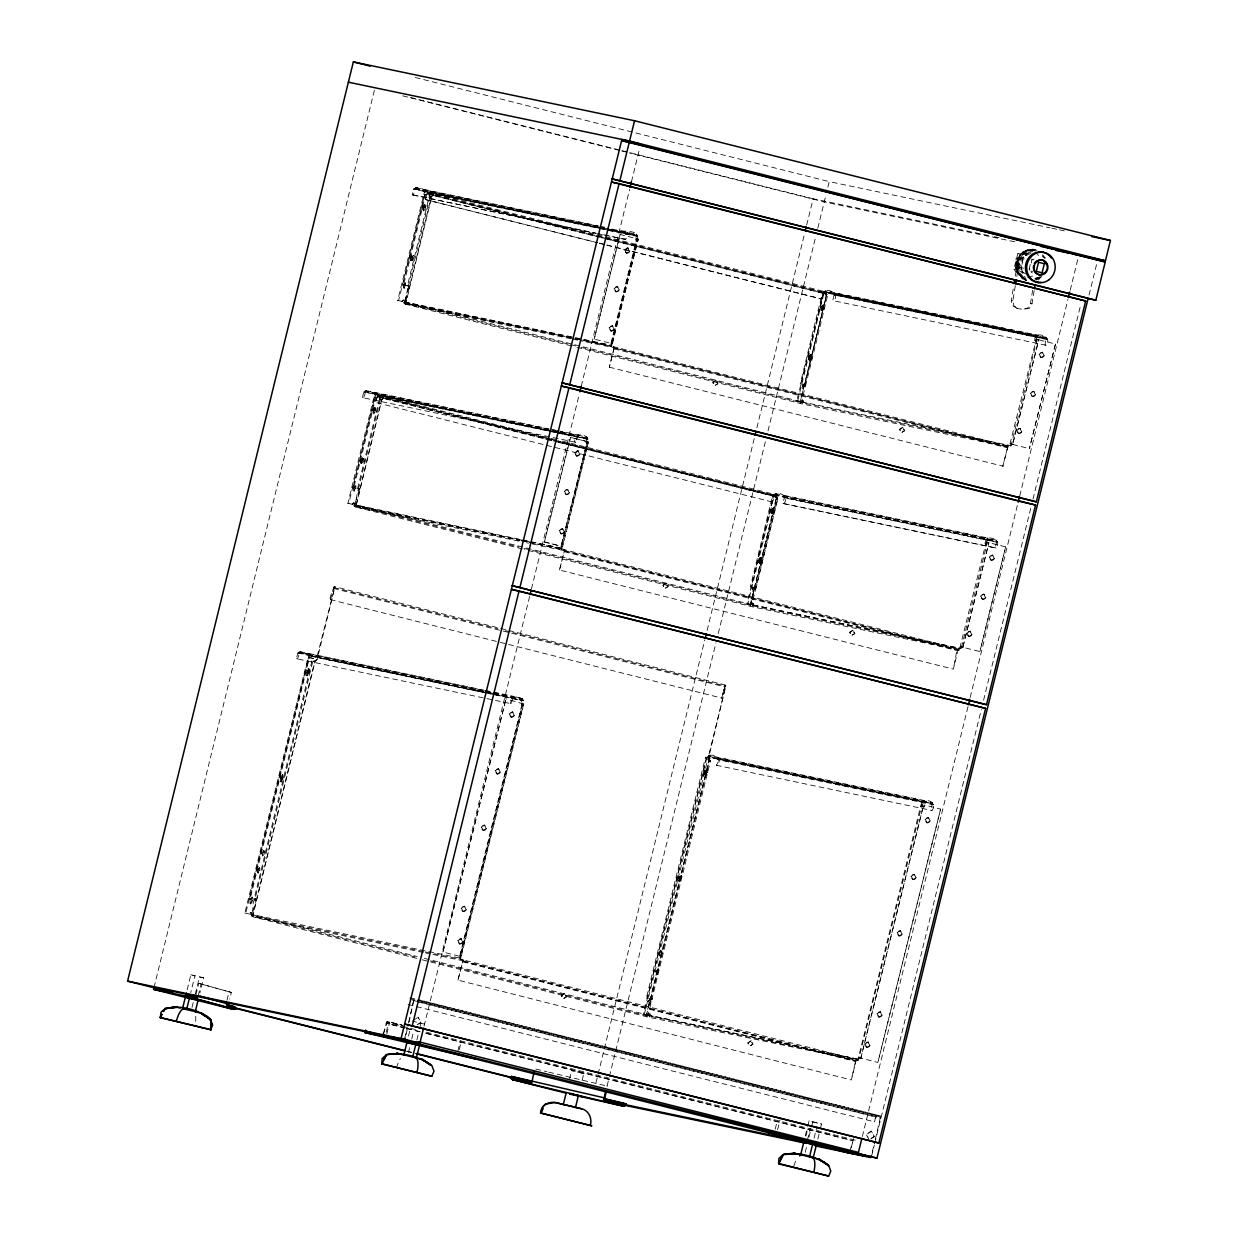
<?xml version="1.0" encoding="UTF-8"?>
<svg xmlns="http://www.w3.org/2000/svg" width="1238" height="1238" viewBox="0 0 1238 1238"><rect width="100%" height="100%" fill="white"/><g stroke="black" fill="none" stroke-linecap="round" stroke-linejoin="round"><path stroke-width="0.75" stroke-dasharray="5 3.75" d="M1022.65 278.921L1017.481 272.53L1016.723 261.481L1020.7 254.161L1023.222 251.948L1028.701 249.581L1035.324 249.689L1032.507 249.101L1017.899 253.573L1013.814 269.25L1023.037 279.061M353.372 502.783L354.238 502.999L352.056 504.176L353.372 502.783C352.969 507.812 358.045 507.58 355.616 502.783C357.596 490.511 358.463 487.741 359.329 488.453M403.186 299.936L404.068 300.153L401.87 301.329L403.186 299.936L404.13 303.356L405.6 304.177L431.675 196.997L433.702 194.784L432.82 193.267L430.468 192.695L430.236 193.639C426.181 193.871 427.837 192.463 427.481 193.113M588.39 441.904L562.656 546.592L544.411 541.981L570.269 437.324L588.406 441.904L587.771 443.916L586.766 443.452L587.88 438.763L373.907 393.529C373.953 391.456 376.321 393.792 375.423 394.922L348.745 503.526L347.863 503.309L374.541 394.705C373.783 390.094 353.882 390.187 374.139 392.585L551.08 429.632M596.778 226.894L423.721 190.683C423.783 188.609 426.151 190.931 425.253 192.06L398.574 300.664L397.692 300.447L424.588 191.317L415.488 188.656L413.275 195.047L412.393 194.83C411.264 186.737 418.506 185.979 423.953 189.724L600.91 226.786M586.967 438.979L586.038 442.802L587.771 443.916L562.269 546.515L562.764 549.332L959.574 649.099L985.85 543.374M427.59 192.184L833.437 293.762L834.288 294.412L832.694 300.571L1045.878 345.216C1054.203 336.736 1033.405 329.602 1034.906 340.357L1035.773 341.239L1009.403 446.237L613.661 346.748L612.052 346.036L612.083 343.669L637.601 241.054L635.868 239.955L636.131 235.112L607.363 228.767M636.75 240.172C642.816 225.796 611.417 234.616 607.456 227.792M782.865 503.433L995.182 547.846L996.575 542.198L996.064 541.083L987.97 539.025L774.539 494.504L747.86 603.943L746.994 603.726L773.673 495.123C777.897 490.186 790.711 496.608 783.731 503.649L782.865 503.433L784.459 497.258L783.608 496.624L558.678 440.202M1045.878 345.216L1045.011 344.984L1045.878 338.222L1037.8 336.179L824.353 291.642L797.69 401.097L796.823 400.88L823.487 292.276C827.603 287.185 840.587 293.824 833.561 300.803L832.694 300.571M775.653 494.612L775.886 493.668L988.203 538.081C994.764 537.385 1000.799 541.439 996.064 548.063L783.731 503.649M307.999 654.639C307.612 652.55 310.382 654.732 309.392 655.985L245.712 913.226L244.845 913.01L308.51 655.753C307.798 650.971 287.897 651.544 308.107 653.649L522.25 698.542L523.334 700.182L459.994 956.37L461.263 956.309L523.628 704.314L522.343 702.952L459.638 956.293L461.155 956.68M485.42 691.438L521.894 699.439L521.198 704.67L523.442 705.072M644.286 1014.402L708.755 755.443C710.751 760.132 723.642 755.366 716.26 765.254L717.127 765.486C724.168 758.523 711.2 751.853 707.084 756.929L643.42 1014.185L648.789 1015.346L650.12 1013.953L647.923 1015.129L643.42 1014.185M709.297 755.474L709.065 756.433L923.981 801.45L932.183 803.586L931.162 810.271L932.044 810.503C936.779 803.895 930.775 799.81 924.213 800.506L709.034 755.443M777.526 497.32L773.332 496.453L751.249 587.029L750.367 586.812L772.45 496.221L777.526 497.32L777.804 498.806L752.348 602.581L750.414 604.33L356.204 505.166L355.244 502.69L359.438 488.84M1047.333 338.964L823.487 292.276L825.344 291.735L1037.8 336.179L1038.032 335.235L825.715 290.822C823.038 292.539 828.222 298.544 827.34 294.474L822.28 293.375L800.197 383.95L805.984 384.724L805.567 385.807L804.561 385.157L805.675 384.337L802.178 399.735L800.367 402.273L1009.047 446.222L1008.815 447.181L801.837 403.851L574.184 346.594M333.92 586.719C327.203 615.58 329.308 592.692 334.925 586.735L507.472 630.142M725.282 685.187L721.708 698.093L724.988 684.97L509.344 630.622M1026.085 280.701L1020.081 276.616C1012.932 268.306 1016.893 253.186 1027.509 249.844L1035.324 249.689M1023.037 273.366L1015.547 268.321L1016.089 258.696L1024.12 254.13L1031.161 257.705M1025.59 273.908L1018.1 268.863L1018.642 259.237L1026.673 254.672M1031.393 263.029L1031.61 259.191L1034.163 259.732M409.051 1022.232L414.08 998.633L407.813 1025.729M636.641 240.11C637.09 242.958 639.597 238.439 637.059 238.733L620.099 234.462L594.24 339.119L612.47 343.746L638.235 239.058L637.23 238.81L611.541 343.514L612.47 343.746M875.297 1139.548L880.667 1116.026L417.825 999.561M880.574 1118.053L880.667 1116.026L417.577 999.67M987.831 542.414L986.438 542.074L986.81 544.318L961.214 648.573A1.95 1.811 -78.2 0 1 958.986 650.027L752.008 606.713L524.355 549.44M1034.906 340.357L1036.639 341.471L1011.028 445.726A1.95 1.811 -78.2 0 1 1008.815 447.181L612.361 347.429L580.328 340.713M523.628 704.314L521.322 703.927L523.225 705.351L460.768 956.603L460.722 958.986L462.331 959.698L857.903 1059.805L920.824 805.567C922.527 798.525 925.235 800.058 921.706 805.783L858.352 1060.626L648.449 1017.187L419.017 958.986M461.263 956.309L460.319 955.767L459.762 958.026L461.047 960.363L856.975 1060.873L857.207 1059.929L646.499 1015.454L648.325 1013.783L652.163 998.787L646.36 997.998L705.49 757.285L710.457 758.352L710.535 761.153L709.049 760.581L708.182 757.749L725.561 687.013C726.691 685.279 724.153 684.15 725.236 686.069M562.748 546.221L561.387 546.298L561.34 549.223A1.95 1.811 -78.2 0 0 562.532 550.276L958.986 650.027L959.218 649.083L752.24 605.769L520.842 547.552M612.578 343.359L611.216 343.452L611.17 346.361A1.95 1.811 -78.2 0 0 612.361 347.429L612.593 346.47L584.321 340.558M774.539 494.504L773.286 494.767L772.326 501.978L375.439 402.381L378.008 394.984L557.564 440.047M377.002 396.16L773.317 495.649L774.292 494.55M827.34 294.474L826.473 294.257C827.402 298.884 822.527 289.553 826.999 292.199L826.767 293.143L824.121 292.601L824.353 291.642M710.457 758.352L709.575 758.136L651.111 999.004C654.19 998.199 648.325 997.998 648.851 1001.403L649.3 1005.039L647.985 1001.171L650.971 998.292L651.42 1001.929L649.3 1005.039M249.411 898.123L254.982 899.33L313.508 658.477L309.423 657.626L250.293 898.355L249.411 898.123L308.541 657.409L312.626 658.26L254.1 899.113C259.469 898.355 250.602 910.905 252.939 916.832L417.16 958.506M709.575 758.136L646.143 1015.516L646.685 1016.769L646.917 1015.841M313.4 661.262C315.582 661.092 310.723 661.696 316.061 660.643L334.925 586.735M314.344 661.432L317.176 659.343L334.925 586.812M750.058 604.252C751.481 608.694 749.361 603.757 751.481 602.38L754.731 588.019L756.155 587.586M296.547 658.724L297.414 658.941C301.468 650.461 297.801 649.068 296.547 658.724L511.309 703.741L512.749 697.551L514.049 696.437L522.25 698.542M255.848 898.896C255.941 900.893 256.297 897.89 254.239 899.144M604.995 235.158L625.67 239.476C629.817 231.32 626.304 229.417 624.803 239.259L598.48 233.75M559.499 570.037L564.652 549.811L559.499 570.037L953.353 669.124L957.872 650.724L957.175 648.619L953.353 669.124M614.296 347.383L609.313 367.175L614.481 346.95L614.435 347.955L1007.825 447.073L1002.826 466.184L1007.809 446.392L1006.912 445.695L1007.392 447.057M457.952 980.125L463.151 959.899L457.952 980.125L851.311 1079.954L855.86 1061.57L855.071 1059.388L855.504 1061.492L851.311 1079.954M1015.299 285.808L1012.87 300.803L1013.937 305.956L1018.131 308.664L1012.405 305.631L1011.338 300.478L1013.767 285.483M1015.299 276.12L1018.038 259.253L1020.7 254.672L1025.544 253.372L1028.732 253.867M1016.831 276.445L1019.57 259.578L1022.232 254.997L1027.076 253.697L1025.544 253.372M1034.148 290.651L1032.012 303.774L1029.351 308.339L1022.975 309.33L1027.819 308.014L1030.48 303.449L1032.616 290.326M522.699 704.02L522.854 703.091L460.211 956.448M636.765 236.272L637.647 236.504L424.371 191.844L425.253 192.06M429.896 195.341L429.013 195.124C430.035 197.569 432.139 197.956 429.896 195.341L424.82 194.258L402.737 284.833L409.314 286.04L408.261 286.721L405.074 299.828L406.281 301.159L405.074 299.828M406.389 302.382L404.996 302.954L404.068 300.153M1023.021 259.284L1021.35 267.779L1018.797 267.238L1020.468 258.742L1025.203 259.655M1029.242 269.311L1030.914 260.8M254.951 900.026L255.957 899.283M755.242 587.091L756.047 588.035L777.712 498.605L776.644 497.103C776.18 502.133 775.282 490.047 774.539 495.339M805.071 384.229L805.737 385.157L827.541 295.743L826.489 295.464L800.553 400.369C798.881 401.019 800.429 405.136 801.063 402.659L578.161 346.594M651.265 998.292L651.931 999.205L710.442 760.952L709.591 760.736M606.697 245.062L821.8 299.039L823.115 291.905L824.121 291.688M522.482 548.976L355.77 507.038L381.846 399.843L379.184 397.986L379.555 399.394L381.846 399.843L383.873 397.646L383.393 396.299L380.639 395.541L380.406 396.485L377.961 396.439M374.99 397.104L375.872 397.321L353.789 487.911L352.923 487.695L374.99 397.104L380.066 398.203M357.581 488.67L379.37 399.255L380.422 399.688M430.081 196.625L408.354 286.04L407.41 285.808L429.199 196.409L430.251 196.827M380.252 399.487L358.463 488.886L352.923 487.695M408.633 286.829L405.43 299.936L405.6 304.177L572.312 346.114M545.37 437.865L380.406 396.485L383.486 397.8L381.49 399.781L356.451 504.021L355.244 502.69M405.925 301.082L431.319 196.919L433.3 194.939L430.236 193.639L433.3 194.939L430.917 196.981M562.656 546.592L561.479 546.283L587.23 441.595L561.124 546.206L587.462 441.672L570.269 437.324M826.473 294.257L804.917 384.941L805.876 385.173M154.023 987.46L374.371 90.389M187.155 989.812L190.838 974.786L194.923 975.668L190.776 992.567M192.014 1007.407L193.267 1002.331M195.341 993.882L199.488 976.968L203.574 977.85L199.891 992.876M195.867 995.073L198.745 983.343L231.398 992.412L229.757 999.128M198.235 995.646L201.113 983.916M362.579 397.677C363.709 387.958 367.469 389.908 363.446 397.909L362.579 397.677L575.856 442.337L577.573 435.962L586.425 438.004M365.953 391.533L366.185 390.589M415.999 187.727L415.767 188.671L598.093 226.817M226.972 1000.227L229.03 991.855L198.745 983.343M597.35 242.71L425.268 199.535L426.831 193.314M377.265 396.531L375.439 402.381M425.268 199.535L427.095 193.67M378.008 394.984L377.776 395.943L549.858 439.119M427.822 192.138L427.59 193.082L826.767 293.143M255.322 900.119C250.478 898.633 255.028 926.751 250.37 912.499L249.039 913.892L251.237 912.716L252.413 915.702L417.392 957.562M251.732 913.133L253.032 914.851L315.086 661.448L314.22 661.417M354.238 502.999L355.213 506.884L519.186 541.207M355.77 507.038L356.204 505.166M405.6 304.177L406.172 303.093M382.774 397.011L382.991 396.114M432.588 194.149L432.82 193.267M383.269 1033.792L387.076 1021.412L402.025 1025.095M383.625 1033.869L387.076 1021.412L402.071 1025.188M386.225 1032.167L388.902 1021.799M386.813 1034.117L389.691 1022.387L388.701 1022.108L402.629 1025.482M404.733 1038.28L407.364 1027.525M405.971 1034.767L408.602 1024.012M408.494 1036.082L410.351 1028.561M408.416 1052.517L409.67 1047.441M411.743 1038.992L413.817 1030.542M416.85 1040.059L418.924 1031.61M419.759 1028.236L421.013 1023.161L424.711 1024.197L412.192 1021.056M424.046 1026.209L529.601 596.453M531.442 588.948L579.384 393.761M581.226 386.256L629.631 189.197M631.473 181.692L639.767 147.91M587.88 438.763C584.8 433.099 572.56 432.836 574.974 442.121L575.856 442.337M586.301 437.958L586.533 437.014M636.131 235.112L636.363 234.168M611.448 343.483L637.291 238.826M563.615 549.548L563.383 550.492L564.93 550.043M613.444 346.686L614.28 347.816M457.859 1051.077L460.319 1041.019M459.267 1049.685L461.325 1041.297M569.573 1079.072L571.646 1070.622L574.788 1071.257M582.154 1080.279L583.825 1073.516L571.646 1070.622M596.004 1082.724L704.793 639.829M707.099 630.436L754.576 437.138M756.882 427.76L804.375 234.462M806.665 225.068L813.134 198.792L992.257 236.288M607.131 1085.85L608.972 1078.344M609.436 1076.472L715.92 642.955M718.226 633.562L765.703 440.264M768.009 430.886L815.486 237.572M817.792 228.194L826.055 194.536M827.866 187.17L829.228 181.63L1050.025 227.838M821.8 299.039L823.022 292.369M648.325 1013.783L646.7 1014.402L709.405 760.658L708.538 757.826L725.932 685.326M559.205 441.471L774.307 495.448L776.938 496.005L777.17 495.061C773.998 492.832 775.793 498.868 777.804 498.806M751.481 604.67L752.812 603.277L753.369 605.042L752.008 606.713L753.509 606.465L753.663 603.494L751.481 604.67L753.663 603.494M801.295 401.808L802.642 400.416L803.199 402.195L801.837 403.851L803.338 403.603L803.493 400.632L801.295 401.808L803.493 400.632M775.205 1129.18L777.263 1120.792M777.572 1129.752L780.033 1119.694M805.304 1135.911L807.161 1128.406M807.609 1126.518L809.002 1120.885L817.823 1123.005L821.521 1124.042L820.144 1129.675M805.907 1136.004L807.965 1127.632M807.439 1139.919L810.333 1128.189M805.226 1152.361L806.48 1147.286M808.971 1137.149L810.627 1130.387M811.463 1126.998L812.701 1121.938L809.002 1120.885M814.078 1138.217L816.987 1126.379M817.838 1139.068L819.68 1131.547M958.15 649.811L958.382 648.867M1007.964 446.964L1008.212 446.02M985.943 544.101L986.64 543.482L985.077 543.203C986.175 536.069 989.41 537.571 985.959 543.436M1037.026 336.163L1035.788 340.574L1036.546 340.729M1035.773 341.239L1036.268 339.212L1037.645 339.552M985.804 543.869L987.181 543.884L986.438 542.074M1035.633 341.007L1036.84 341.317L1037.135 339.444L1038.728 339.8L1012.653 444.427L1038.728 339.8M962.839 647.288L988.899 542.662L962.839 647.288L979.908 651.559L1005.627 546.871L988.543 542.584M1045.754 338.175L1045.986 337.231L833.669 292.818L833.437 293.762L1045.878 338.222M849.872 1151.185L853.678 1138.821M851.094 1147.734L853.616 1139.053M1055.457 344.009L1029.382 448.636L1055.457 344.009L1038.373 339.738M862.344 1136.499L968.085 706.294M970.205 697.35L1018.147 502.164M1019.741 496.005L1067.93 299.488M1070.236 290.094L1078.066 258.2M875.467 1116.986L874.632 1121.876L876.674 1115.19L875.467 1116.986L412.61 1000.521M872.202 1152.098L874.848 1141.343M871.691 1155.75L874.322 1145.011M874.771 1143.216L981.316 709.451M983.591 700.182L1030.805 507.982M1032.972 499.177L1080.913 303.96M1089.053 295.015L1097.116 262.193M300.153 651.637L299.921 652.581L483.532 691.036M442.941 952.053L506.002 698.789L442.941 952.053L459.638 956.293M544.411 541.981L570.625 437.401M485.389 690.433L514.049 696.437L512.037 697.04L510.427 703.524L511.309 703.741M521.755 699.393L521.987 698.449M523.566 703.989L505.646 698.712M462.114 959.636L461.882 960.58L463.43 960.146M462.114 960.595L462.331 959.698M717.142 758.492L717.251 757.501L932.415 802.611M856.371 1059.713L856.139 1060.657L854.839 1060.332M860.828 1058.134L923.3 806.155L860.828 1058.134L877.881 1062.452L940.586 809.11L923.966 804.901L923.718 806.944L924.616 806.495L923.796 805.582M932.152 802.518L932.059 803.508L708.77 756.511M752.797 603.277L753.338 605.042L752.24 605.769M1016.754 268.337L1020.066 255.57M377.76 395.03L377.575 396.021M986.856 539.753L985.99 539.536M298.822 653.293L297.94 653.076L523.334 700.491M651.002 998.416L651.745 999.855L652.147 998.478M521.43 704.886L523.132 704.623M614.76 347.197L614.218 348.033M423.984 190.791L424.464 189.956M374.155 393.638L374.65 392.817M636.378 235.22L636.874 234.384L636.301 235.235L611.696 230.005M833.685 293.87L834.18 293.035M783.855 496.732L784.35 495.896M996.188 541.145L996.667 540.31L996.11 541.161M308.123 654.701L308.618 653.865M717.266 758.554L717.761 757.718M564.466 550.229L564.064 550.895L958.011 649.935M921.614 805.737L920.917 806.294L922.62 806M808.956 357.999L811.555 355.616L811.88 358.649L810.194 361.14L808.956 357.999L810.209 361.078L811.896 358.571L811.54 355.662L808.785 359.778L811.37 357.503L811.014 354.594L808.414 356.853L808.785 359.778L810.488 357.287L810.348 354.424M759.142 560.86L761.726 558.462L762.066 561.433L760.38 563.94L760.024 561.031L761.726 558.462L762.051 561.495L760.364 563.986L759.126 560.86L760.828 558.307L761.2 561.17L759.498 563.708L759.142 560.814L760.364 563.986M521.941 699.516L522.498 698.681L521.941 699.516L497.15 694.239M424.727 205.601L423.056 208.108L423.411 211.017L425.965 208.742L424.727 205.601L425.083 208.526L423.411 211.017M425.609 205.833L423.922 208.324L424.294 211.234M411.836 257.953L413.507 255.461L410.954 257.736L412.192 260.878L413.863 258.371L413.507 255.461M411.31 260.645L412.981 258.154L412.424 255.183L409.871 257.458L410.227 260.382L412.78 258.108L410.227 260.382M374.897 408.463L373.226 410.954L373.582 413.879L376.135 411.604L374.897 408.463L375.253 411.387L373.582 413.879M375.779 408.679L374.108 411.171L374.464 414.096M362.811 458.091L361.125 460.582L361.481 463.507L364.034 461.232L362.811 458.091L363.167 461.016L361.481 463.507M363.678 458.308L362.007 460.799L362.363 463.724M822.62 310.537L821.382 307.395L823.1 304.95L820.546 307.225L820.902 310.15L822.62 310.537L824.307 308.045L823.069 304.904L821.382 307.395L821.784 310.367L823.456 307.875L823.069 304.904M820.902 310.15L822.589 307.658L822.233 304.734M772.791 513.399L771.568 510.257L773.27 507.812L770.717 510.087L771.073 513.012L772.791 513.399L774.477 510.907L773.255 507.766L771.568 510.257L771.955 513.228L773.642 510.737L773.255 507.766M771.073 513.012L772.76 510.505L772.404 507.595M760.643 560.133L760.287 557.224L758.6 559.715L758.956 562.625L760.658 560.149L760.302 557.224L761.54 560.365L758.987 562.64L758.585 559.715L760.519 557.286M810.998 354.594L809.281 357.07L809.652 359.995L811.339 357.503L810.983 354.579L809.312 357.07L809.25 359.887M809.327 360.862L811.014 358.355L810.658 355.445L808.971 357.952L809.327 360.862L811.88 358.649M761.184 557.44L759.467 559.932L759.838 562.857L761.509 560.365L761.169 557.44L759.482 559.932L759.637 562.795M758.956 562.625L761.71 558.524M422.297 206.854L424.851 204.579L425.222 207.504L423.535 209.996L422.297 206.854L423.535 209.996M423.164 207.071L424.851 204.579M422.653 209.779L424.34 207.288L423.984 204.363M411.093 260.599L410.737 257.674L412.424 255.183M403.046 285.22L405.615 282.945L405.971 285.87L404.284 288.361L403.046 285.22L404.284 288.361M403.928 285.436L405.615 282.945M403.402 288.129L405.089 285.653L404.733 282.728M372.468 409.716L375.037 407.441L375.393 410.366L373.706 412.858L372.468 409.716L373.706 412.858M373.35 409.933L375.037 407.441M372.824 412.625L374.51 410.134L374.155 407.225M360.041 460.319L362.61 458.045L362.966 460.954L361.279 463.445L360.041 460.319L361.279 463.445M360.923 460.536L362.61 458.045M360.397 463.229L362.084 460.737L361.728 457.828M353.217 488.066L355.786 485.807L356.142 488.716L354.455 491.207L353.217 488.066L354.455 491.207M354.099 488.298L355.786 485.807M353.573 490.991L355.26 488.499L354.904 485.59M306.405 672.652L308.974 670.392L309.33 673.302L307.643 675.793L306.761 675.577L306.42 670.764L308.989 668.505L309.345 671.429L307.643 673.905L306.776 673.689L308.463 671.197L308.107 668.288M308.974 670.392L307.287 672.884L307.643 675.793M306.761 675.577L308.448 673.085L308.092 670.16M280.345 778.795L282.898 776.52L281.212 779.012L281.568 781.936L280.701 781.704L280.159 776.86L282.728 774.586L283.254 779.445L281.568 781.936M280.701 781.704L282.388 779.213L281.862 774.369M263.756 850.692L262.069 853.183L262.425 856.092L264.994 853.818L263.756 850.692L264.112 853.601L262.425 856.092M264.623 850.908L262.936 853.4L263.307 856.309M822.264 307.612L823.951 305.121M821.738 310.32L824.307 308.045M811.555 355.616L809.621 358.169M802.162 385.637L804.731 383.378L805.087 386.287L803.4 388.778L802.162 385.637L803.4 388.778M803.044 385.869L804.731 383.378M802.534 388.562L804.22 386.07L803.849 383.146M772.435 510.474L774.121 507.982M771.924 513.166L774.477 510.907M759.498 563.77L762.051 561.495M752.348 588.499L754.901 586.224L755.257 589.149L753.571 591.64L752.348 588.499L753.571 591.64M753.215 588.715L754.901 586.224M752.704 591.424L754.391 588.932L754.035 586.007M705.041 770.036L703.354 772.527L703.71 775.452L706.279 773.177L705.041 770.036L705.397 772.961L703.71 775.452M705.908 770.268L704.221 772.76L704.592 775.669M678.966 876.179L677.279 878.67L677.635 881.58L680.204 879.32L678.966 876.179L679.322 879.088L677.635 881.58M679.848 876.396L678.161 878.887L678.517 881.812M660.69 950.567L659.018 953.059L659.374 955.968L661.928 953.709L660.69 950.567L661.061 953.477L659.374 955.968M661.572 950.784L659.885 953.275L660.241 956.2M307.643 673.905L307.287 670.996L308.989 668.505M281.397 780.002L283.084 777.51L280.515 779.77L281.397 780.002L281.041 777.077L282.728 774.586M257.102 870.035L259.671 867.776L260.026 870.685L258.324 873.177L257.102 870.035L258.324 873.177M257.968 870.268L259.671 867.776M257.458 872.96L259.144 870.469L258.788 867.544M249.411 900.011L252.397 897.117L252.846 900.769L250.726 903.879L249.411 900.011L250.726 903.879M250.277 900.227L252.397 897.117M249.859 903.647L251.979 900.537L251.531 896.9M704.995 771.939L707.563 769.68L707.919 772.589L706.217 775.081L704.995 771.939L706.217 775.081M705.861 772.156L707.563 769.68M705.351 774.864L707.037 772.373L706.681 769.448M678.734 878.021L681.302 875.761L681.658 878.67L679.971 881.162L678.734 878.021L679.971 881.162M679.6 878.253L681.302 875.761M679.089 880.945L680.792 878.454L680.42 875.529M655.676 971.211L658.245 968.936L658.601 971.861L656.898 974.352L655.676 971.211L656.898 974.352M656.542 971.428L658.245 968.936M656.032 974.12L657.718 971.644L657.363 968.72M648.433 1004.823L650.554 1001.712L650.105 998.06M358.741 488.236L359.438 489.211M255.26 898.695L255.957 899.655M1020.545 254.285L1016.429 262.518L1016.537 269.605M407.41 285.808L409.144 285.607M1034.844 250.262L1025.559 251.144L1016.723 261.481L1026.704 255.786M1038.45 279.927L1040.678 277.235M430.453 960.874L646.917 1015.81L649.47 1016.15L649.269 1013.736L647.923 1015.129L648.789 1015.346M924.059 807.006L923.084 806.619L924.26 806.418M1039.022 278.751L1041.437 276.616L1040.075 277.668M356.343 505.955L353.913 504.547L562.129 548.171L561.247 547.939M775.375 494.596L776.86 498.558L755.041 587.787L755.923 588.004L750.367 586.812M715.858 380.345L712.686 382.418L714.527 385.761L718.055 383.749L715.858 380.345L717.7 383.687L714.527 385.761M716.214 380.422L713.057 382.496L714.883 385.838M902.595 427.327L899.422 429.4L901.264 432.743L904.792 430.747L902.595 427.327L904.436 430.669L901.264 432.743M902.951 427.404L899.778 429.478L901.62 432.82M666.029 583.206L662.872 585.28L664.713 588.607L668.226 586.611L666.029 583.206L667.87 586.533L664.713 588.607M666.4 583.284L663.228 585.357L665.069 588.684M1039.022 354.254L1042.551 352.257L1044.392 355.585C1040.988 361.31 1036.113 352.474 1042.551 352.257M1040.864 357.596L1044.392 355.585M1030.341 393.297L1033.869 391.301L1035.711 394.628C1032.306 400.354 1027.432 391.518 1033.869 391.301M1032.183 396.624L1035.711 394.628M1016.584 430.344L1020.112 428.333L1021.954 431.675C1018.549 437.401 1013.674 428.565 1020.112 428.333M1018.425 433.671L1021.954 431.675M852.765 630.188L849.593 632.262L851.435 635.589L854.963 633.593L852.765 630.188L854.607 633.516L851.435 635.589M853.121 630.266L849.949 632.339L851.79 635.667M989.193 557.115L992.721 555.104L994.563 558.446C991.158 564.172 986.284 555.336 992.721 555.104M991.034 560.443L994.563 558.446M980.511 596.143L984.04 594.147L985.881 597.49C982.477 603.216 977.602 594.379 984.04 594.147M982.353 599.486L985.881 597.49M966.754 633.191L970.283 631.194L972.124 634.537C968.735 640.247 963.86 631.426 970.283 631.194M968.596 636.533L972.124 634.537M413.244 1020.422L417.02 1017.961M417.067 1024.816L420.843 1022.356L417.918 1017.063L421.199 1022.433L418.676 1024.074M870.747 1138.96L874.523 1136.484L871.243 1131.13L866.213 1134.41L869.138 1139.703M871.598 1131.192L866.569 1134.488L868.039 1137.134M871.645 1138.062L874.167 1136.422L871.243 1131.13M624.494 249.937L628.022 247.94L629.848 251.283C626.443 256.993 621.584 248.157 628.022 247.94M626.32 253.279L629.848 251.283M614.048 288.531L617.576 286.535L619.418 289.878C616.013 295.603 611.139 286.752 617.576 286.535M615.89 291.874L619.418 289.878M609.003 327.776L612.531 325.78L614.373 329.122C610.968 334.833 606.109 325.996 612.531 325.78M610.845 331.119L614.373 329.122M574.664 452.799L578.192 450.802L580.034 454.129C576.629 459.855 571.755 451.019 578.192 450.802M576.506 456.126L580.034 454.129M564.219 491.393L567.747 489.397L569.588 492.739C566.184 498.45 561.325 489.614 567.747 489.397M566.06 494.72L569.588 492.739M559.189 530.638L562.717 528.641L564.543 531.969C561.139 537.694 556.28 528.858 562.717 528.641M561.015 533.965L564.543 531.969M509.174 713.97L512.702 711.989L514.528 715.316C511.124 721.042 506.265 712.19 512.702 711.989M511 717.313L514.528 715.316M495.123 770.748L498.651 768.752L500.477 772.094C497.072 777.804 492.213 768.968 498.651 768.752M496.949 774.09L500.477 772.094M481.164 827.139L484.692 825.142L486.534 828.47C483.114 834.195 478.27 825.359 484.692 825.142M482.99 830.466L486.534 828.47M461.093 908.243L464.621 906.247L466.447 909.59C463.043 915.3 458.184 906.464 464.621 906.247M462.919 911.57L466.447 909.59M457.704 940.725L461.232 938.729L463.074 942.072C459.654 947.782 454.81 938.946 461.232 938.729M459.53 944.052L463.074 942.072M564.389 993.48L561.216 995.553L563.058 998.896L566.586 996.9L564.389 993.48L566.215 996.822L563.058 998.896M564.745 993.557L561.572 995.631L563.414 998.973M925.003 819.525L928.531 817.544L930.357 820.871C926.953 826.597 922.109 817.745 928.531 817.544M926.829 822.868L930.357 820.871M910.951 876.303L914.48 874.307L916.306 877.649C912.901 883.359 908.042 874.523 914.48 874.307M912.777 879.645L916.306 877.649M896.993 932.694L900.521 930.697L902.363 934.025C898.943 939.75 894.099 930.914 900.521 930.697M898.819 936.021L902.363 934.025M750.878 1040.833L747.706 1042.891L749.547 1046.234L753.075 1044.238L750.878 1040.833L752.719 1044.16L749.547 1046.234M751.234 1040.895L748.062 1042.969L749.903 1046.311M876.922 1013.798L880.45 1011.802L882.276 1015.145C878.872 1020.855 874.013 1012.019 880.45 1011.802M878.748 1017.125L882.276 1015.145M864.774 1044.052L868.302 1042.056L870.144 1045.398C866.724 1051.108 861.88 1042.272 868.302 1042.056M866.615 1047.394L870.144 1045.398M1036.33 280.036L1041.777 276.585M1020.777 254.069L1027.416 250.463L1035.061 249.705L1032.755 249.736M1034.55 280.19L1040.168 276.956L1034.922 278.457M381.103 399.843L383.378 398.203L382.759 397.058M408.261 286.721L409.252 286.349L408.648 285.374M824.013 292.617L427.791 193.577M1021.799 253.697L1033.715 250.045M1032.786 251.577L1020.05 254.471L1015.686 267.687L1024.074 277.993L1025.853 278.38M1030.898 253.573L1023.625 255.229L1019.261 268.445L1022.851 272.871M1027.71 277.157L1034.999 275.501M424.402 191.55L425.299 191.472M637.709 235.901L413.786 189.182L414.668 189.399M1025.559 251.144L1037.088 250.169M834.103 294.629L835.016 294.551M375.485 394.318L374.572 394.396L587.864 439.057M785.186 497.413L784.273 497.49L996.59 542.058M996.59 541.904L997.503 541.826M308.541 655.459L309.438 655.382M522.436 700.259L523.334 700.182M717.684 759.312L718.582 759.234M932.585 804.329L933.498 804.267M756.139 587.276L754.871 588.452M1037.521 336.148L1037.475 335.189M431.242 196.997L429.973 196.827M381.412 399.843L380.143 399.673M333.873 587.586L497.862 628.734M802.069 402.907L803.168 402.18L802.626 400.416M334.198 587.663L334.57 586.858M1016.599 308.339L1024.507 309.655M825.344 291.735L826.489 295.464L800.553 400.369L802.178 399.735M587.462 441.672L588.267 441.889M1018.797 267.238L1026.689 268.77M580.684 1072.882L583.825 1073.516M1051.913 228.241L1057.577 229.432M1059.465 229.819L1065.129 231.011M994.145 236.675L999.793 237.866M1014.773 241.797L824.245 201.918L629.399 152.893M415.736 187.681L598.325 225.873M599.935 226.214L605.846 227.436M611.928 229.045L636.626 234.261M599.842 227.188L605.614 228.396M415.566 188.687L415.457 187.681L415.566 188.687L601.575 227.575M602.798 227.947L609.096 229.154M610.365 229.541L627.898 233.084L627.852 232.11M413.879 188.888L598.078 227.436M598.913 227.792L605.599 228.999M607.487 229.401L636.502 235.653M424.402 191.689L601.978 228.736M602.968 229.045L609.498 230.299M610.473 230.624L637.694 236.195M427.002 193.948L599.084 237.139M433.563 195.434L825.22 293.731M412.393 194.83L596.608 233.363M413.275 195.047L595.602 233.193M597.49 233.58L603.123 234.756M1046.125 338.717L823.719 291.719M834.103 294.783L1046.42 339.197M823.177 293.391L600.6 237.541M397.692 300.447L402.752 301.546M403.712 302.134L611.015 345.526M403.774 302.567L611.046 345.959M582.433 340.171L405.259 303.078L403.743 301.701L611.959 345.309L611.077 345.093M403.913 302.985L611.17 346.361M570.904 338.748L405.027 304.022L405.259 303.109L568.784 344.226M572.776 339.135L578.44 340.326M614.187 348.868L1007.345 447.8M796.823 400.88L802.178 402.025M365.906 390.543L548.511 428.719M550.105 429.075L556.017 430.298M557.626 430.654L578.579 435.018L578.347 435.962L365.736 391.548M552.968 430.035L560.21 431.52M560.489 431.598L586.797 437.107M364.049 391.75L576.459 436.178M586.688 438.5L363.957 392.044L364.839 392.26M377.188 396.81L556.744 441.873M383.734 398.28L775.39 496.577M773.673 495.123L996.311 541.579M1005.627 546.871L979.908 651.559M347.863 503.309L352.923 504.392M353.882 504.996L529.152 541.671M531.04 542.058L561.185 548.372M353.944 505.429L519.774 540.139M521.647 540.526L527.311 541.718M529.183 542.105L562.764 549.332L562.532 550.276L526.723 542.786M354.099 505.847L519.898 540.542M521.771 540.944L527.434 542.12M529.307 542.523L561.34 549.223M564.373 551.715L957.516 650.662M753.338 605.042L961.214 648.573L753.369 605.042M746.994 603.726L752.348 604.887M333.471 588.39L725.561 687.013M299.89 651.59L483.764 690.092M299.348 652.859L495.757 693.992M298.033 652.797L483.532 691.64M485.42 692.042L491.099 693.234M493.003 693.636L511.928 697.598M308.541 655.614L486.441 693.032M488.36 693.28L494.008 694.611M495.927 694.858L523.272 700.785L489.211 693.651M487.308 693.249L308.51 655.753M317.176 659.343L314.731 661.371L252.939 914.449M717.7 758.786L932.137 803.71M709.049 760.581L710.457 761.184M940.586 809.11L877.881 1062.452M716.26 765.254L932.044 810.503M244.845 913.01L249.921 914.108M423.644 951.542L252.428 915.671L250.912 914.278L460.629 958.258L459.762 958.026M425.532 951.929L461.279 959.419L461.047 960.363L425.284 952.873M423.411 952.486L252.196 916.615L253.14 915.393M462.873 961.818L855.504 1061.492M414.328 1000.722L419.945 1002.13M388.67 1022.743L386.844 1022.356L416.835 1029.908M1017.899 253.573L1020.7 254.161M1024.275 258.897L1022.743 258.572L1020.948 269.559L1022.48 269.884M1016.089 258.696L1018.642 259.237M1018.038 259.253L1019.57 259.578M1031.161 271.137L1032.693 271.462M1015.547 268.321L1018.1 268.863M1013.814 269.25L1016.63 269.853M1030.48 303.449L1032.012 303.774M1011.338 300.478L1012.87 300.803M620.099 234.462L594.24 339.119M610.953 343.344L636.703 238.671M776.783 498.62L777.712 498.837M751.481 602.38L752.348 602.581M1011.075 444.024L1010.719 443.235L1013.024 444.504M961.245 646.886L960.889 646.097L962.328 647.164M812.701 1121.938L821.521 1124.042M229.03 991.855L231.398 992.412M535.806 1069.044L546.902 1071.69M548.744 1072.139L607.858 1086.283L606.852 1086.005M859.234 1057.732L858.878 1056.943L860.317 1058.01M987.46 542.306L988.899 542.662M962.174 647.103L963.195 647.366M922.403 805.938L923.44 806.696M424.82 194.258L425.702 194.474L403.619 285.05L402.737 284.833M822.28 293.375L823.162 293.592L801.079 384.167L800.197 383.95M772.45 496.221L773.332 496.453M860.162 1057.948L861.184 1058.211M415.194 77.452L829.228 181.63M410.412 97.477L620.207 150.262M622.08 150.727L813.134 198.792M402.706 95.852L620.037 150.541M621.909 151.005L627.527 152.429M626.18 233.611L627.062 233.827M1035.819 336.69L1036.686 336.906M1046.389 339.351L1047.271 339.568L834.072 294.938L834.954 295.155M1036.268 339.212L1037.135 339.444M1036.098 339.893L1036.98 340.11M635.868 239.955L637.508 240.327M624.803 239.259L625.67 239.476M425.624 199.597L597.706 242.787M599.579 243.252L605.181 244.66M607.053 245.139L822.156 299.116M599.223 243.174L604.825 244.582M424.34 207.288L425.222 207.504M409.871 257.458L410.737 257.674M405.089 285.653L405.971 285.87M804.22 386.07L805.087 386.287M1012.653 444.427L1029.737 448.713M611.309 344.179L612.176 344.396M1010.378 444.581L1011.26 444.813M1010.162 445.51L1011.028 445.726L803.168 402.18L804.035 402.396M800.243 401.468L406.033 302.304L405.94 301.097M570.656 344.706L576.289 346.114M609.313 367.175L1003.182 466.262M576.366 436.472L577.233 436.689M586.951 439.134L587.818 439.351L374.541 394.705L375.423 394.922M996.575 542.198L997.441 542.414L784.242 497.784L785.124 498.001M986.268 542.755L987.15 542.971M586.038 442.802L587.679 443.189M985.077 543.203L986.732 543.59M995.182 547.846L996.064 548.063M547.227 438.329L776.938 496.005M551.715 439.598L557.332 441.007M558.261 442.26L773.719 496.33M374.51 410.134L375.393 410.366M362.084 460.737L362.966 460.954M355.26 488.499L356.142 488.716M754.391 588.932L755.257 589.149M561.479 547.026L562.346 547.258M960.564 647.443L961.431 647.66M356.002 506.094L518.97 547.088M505.367 630.622L510.985 632.045M512.872 632.51L725.576 686.131M330.345 599.61L722.064 698.155M308.541 657.409L309.423 657.626M312.626 658.26L313.508 658.477M705.49 757.285L706.356 757.501L647.242 998.23L646.36 997.998M410.072 997.782L415.689 999.205M417.593 1000.521L880.435 1116.97L417.33 1000.614M409.84 998.741L415.457 1000.149M421.462 1002.532L880.93 1118.131M408.029 1004.467L874.632 1121.876M426.151 1032.167L855.272 1140.136M404.965 1027.989L385.869 1023.207L404.609 1027.911M406.838 1028.469L423.706 1032.709M425.578 1033.173L852.827 1140.678L425.222 1033.111M406.482 1028.391L423.35 1032.631M406.884 1051.093L412.502 1052.501M406.729 1051.371L412.347 1052.78M544.766 542.058L561.479 546.283M511.836 697.876L512.702 698.108M922 801.945L922.867 802.178L707.084 756.929L707.966 757.145M932.57 804.638L933.437 804.855L717.653 759.606L718.535 759.838M921.258 804.948L922.124 805.164M306.42 670.764L307.287 670.996M308.463 671.197L309.345 671.429M707.037 772.373L707.919 772.589M680.792 878.454L681.658 878.67M280.159 776.86L281.041 777.077M259.144 870.469L260.026 870.685M657.718 971.644L658.601 971.861M251.979 900.537L252.846 900.769M650.554 1001.712L651.42 1001.929M647.985 1001.171L648.851 1001.403M459.979 957.113L460.861 957.345M858.553 1058.289L859.42 1058.505M462.579 961.338L855.566 1061.09M250.37 912.499L251.237 912.716M252.676 914.789L417.252 956.541M424.371 958.351L646.793 1014.789L646.917 1015.81M190.838 974.786L203.574 977.85M773.796 496.036L773.193 495.231M1026.008 280.051L1020.654 276.461L1016.615 269.93M811.215 358.478L810.673 355.383M761.401 561.34L760.828 558.307M1043.185 255.895L1045.63 258.185M1026.55 280.84L1017.806 260.568L1018.379 272.902L1025.698 279.773M1018.379 272.902L1025.188 279.509M1035.138 251.902L1040.415 257.504M1017.342 270.843L1025.931 279.974M1042.288 255.848L1043.263 257.519M1042.195 352.18L1044.036 355.523M1039.378 354.331L1041.22 357.658M1033.513 391.223L1035.355 394.551M1030.697 393.375L1032.538 396.702M1019.756 428.271L1021.598 431.598M1016.94 430.422L1018.781 433.749M992.365 555.042L994.207 558.369M989.549 557.177L991.39 560.52M983.684 594.07L985.525 597.412M980.867 596.221L982.709 599.563M969.927 631.117L971.768 634.46M967.126 633.268L968.952 636.611M627.666 247.863L629.492 251.206M624.85 250.014L626.691 253.357M928.175 817.467L930.001 820.794M925.359 819.602L927.2 822.945M617.22 286.458L619.062 289.8M614.404 288.609L616.245 291.951M914.124 874.229L915.95 877.572M612.176 325.702L614.017 329.045M911.307 876.38L913.133 879.723M609.359 327.853L611.201 331.196M900.165 930.62L901.991 933.963M897.349 932.756L899.19 936.098M577.837 450.725L579.678 454.067M575.02 452.876L576.862 456.203M880.094 1011.725L881.92 1015.067M877.278 1013.876L879.104 1017.203M567.391 489.32L569.232 492.662M867.946 1041.978L869.788 1045.321M564.574 491.471L566.416 494.798M865.13 1044.129L866.971 1047.472M562.361 528.564L564.188 531.907M559.545 530.715L561.371 534.042M512.346 711.912L514.172 715.239M509.53 714.047L511.356 717.39M498.295 768.674L500.121 772.017M495.479 770.825L497.305 774.168M484.337 825.065L486.163 828.408M481.52 827.201L483.362 830.543M464.265 906.17L466.092 909.512M461.449 908.321L463.275 911.648M460.876 938.652L462.703 941.994M458.06 940.787L459.902 944.13M1042.628 254.703L1044.64 258.525M1017.125 270.596L1018.007 273.103L1016.909 270.348M650.12 1013.953C650.584 1018.58 648.263 1017.373 649.254 1013.736M808.816 359.778L808.414 356.853L810.116 354.362L810.457 357.287M809.838 358.215L810.194 361.14M411.558 254.966L412.192 260.878M637.957 240.172L637.075 239.739M588.143 443.018L587.245 442.585M987.645 538.035L987.692 539.01M578.022 434.971L578.069 435.946M923.656 800.46L923.703 801.419M513.491 696.39L513.538 697.35M427.899 192.432L427.946 193.36M378.07 395.278L378.116 396.206M195.728 1016.321A13.928 4.751 -76.5 0 1 194.722 1026.271M396.609 1067.821A13.928 5.215 -75.9 0 1 400.447 1058.567M793.883 1165.917A13.928 5.215 -75.9 0 1 797.257 1158.412M1032.368 272.948A7.521 6.979 -78 0 1 1030.914 271.803M1029.799 270.286A7.521 6.979 -78 0 1 1029.103 268.507M1032.337 259.965A7.521 6.979 -78 0 1 1034.024 259.16M776.303 498.233L750.723 603.216L776.303 498.233M783.84 495.68L783.608 496.624L996.064 541.083L996.157 540.093L783.84 495.68M587.044 437.246L586.518 438.206L587.044 437.246M1046.497 337.448L1046.002 338.284L1046.528 337.587M932.663 802.75L932.183 803.586L932.663 802.75M1040.168 276.956L1035.061 278.519L1040.075 277.064M858.321 1059.202L649.795 1015.516L859.203 1059.418L858.321 1059.202M825.266 291.781L825.158 290.775L825.204 291.735"/><path stroke-width="1.5" d="M392.26 1054.095L398.017 1053.43L386.504 1054.761L381.799 1063.736L431.876 1076.255L381.892 1063.984L382.14 1058.567L386.674 1054.497C402.087 1051.898 419.311 1056.432 431.861 1065.531L433.996 1071.21L431.845 1076.178M828.686 1176.1L778.594 1163.503L778.95 1158.397L783.484 1154.327C798.897 1151.742 816.121 1156.277 828.671 1165.376L830.806 1171.055L828.655 1176.023L778.702 1163.828L783.314 1154.605L794.842 1153.274L785.232 1154.389M383.269 1033.792L383.532 1035.881L850.119 1153.29L870.469 1157.545L871.335 1155.688M1014.077 283.61L1014.696 279.865M1015.609 283.935L1016.228 280.19M1034.442 288.779L1035.061 285.034M606.62 1091.312L603.757 1100.365L625.051 1105.457L625.809 1104.389M166.913 991.034L127.576 981.13L353.356 61.9L634.552 120.751L1110.424 240.482L1105.441 260.769L1097.889 259.191M227.498 1004.73L234.663 1006.742L235.885 1008.955L232.605 1009.249L153.558 989.363L154.193 986.779M185.777 995.445L182.543 1008.599L195.279 1011.663L198.034 1000.397M194.381 999.236L185.53 997.008L186.443 993.541M186.629 1009.481L189.522 997.642M232.775 1008.599L185.808 996.11L153.558 989.363M233.084 1007.314L234.663 1006.742M478.379 1059.14L397.181 1039.347L364.916 1032.6L365.55 1030.031M397.491 1038.125L399.843 1038.79L399.611 1039.734L391.657 1037.738L391.889 1036.794L394.241 1037.444M405.166 1040.725L402.984 1039.363M870.654 1156.834L403.882 1040.137L405.089 1038.357L403.882 1040.137L383.532 1035.881L383.563 1034.597M407.116 1041.715L403.882 1054.853L416.401 1058.01L419.636 1044.857M412.3 1025.637L519.047 590.99L985.603 708.384L878.856 1143.03L404.625 1024.027L878.856 1143.03M519.96 587.323L569 387.649L1035.556 505.042L986.516 704.716L512.284 585.713L986.516 704.716M569.789 384.461L619.108 183.611L1085.664 301.004L1036.33 501.854L562.114 382.852L1036.33 501.854M619.882 180.516L629.291 142.215L1105.225 261.976L1095.816 300.261L612.206 178.906L1095.816 300.261M348.373 82.188L629.569 141.039L634.552 120.751M402.814 1040.075L410.83 1041.839M412.703 1056.973L416.03 1043.448M414.235 1041.916L419.899 1043.108L423.582 1028.097M530.065 594.565L530.978 590.82M579.848 391.889L581.226 386.256M630.096 187.325L631.473 181.692M566.122 1093.154L512.811 1079.753L513.12 1078.468M513.29 1077.818L511.588 1076.41L510.443 1078.035L512.811 1079.753M533.996 1072.108L531.721 1083.126L510.443 1078.035M566.246 1092.597L563.352 1104.42L575.515 1107.329L578.425 1095.491M573.179 1094.392L582.03 1096.62L569.557 1093.634L573.333 1093.742M705.258 637.941L706.186 634.196M755.041 435.265L755.969 431.505M805.288 230.701L806.217 226.941M605.614 1091.034L603.757 1100.365M569.805 1094.082L624.107 1106.385L624.741 1103.816L625.809 1103.894M815.285 1145.862L847.999 1152.779L769.108 1132.244M803.926 1141.544L800.692 1154.698L813.211 1157.855L816.446 1144.701M809.513 1156.803L812.84 1143.293M812.422 1144.376L816.182 1144.485M853.121 1153.089L845.043 1151.557M858.491 1154.791L856.139 1154.126L856.371 1153.182L861.973 1154.528M858.182 1153.383L861.88 1138.372M968.364 704.855L969.741 699.222M1018.147 502.164L1019.524 496.531M1068.394 297.6L1069.771 291.982M856.139 1154.126L864.201 1155.658M871.32 1156.926L876.968 1158.118L1088.094 298.575M540.557 1112.993L591.671 1125.806L540.557 1112.993C541.161 1104.048 550.322 1100.768 558.013 1103.012M198.235 995.646L196.656 997.936L187.696 995.429L186.474 993.201M543.157 1108.675L540.929 1113.179L542.708 1106.958L545.37 1104.172L552.349 1102.888A13.928 12.504 -74.6 0 1 557.255 1102.981L581.597 1108.768A13.928 12.504 -74.6 0 1 590.449 1125.203M161.93 1014.526L160.367 1017.528L161.017 1012.235C170.829 1000.969 209.083 1010.115 212.627 1025.018L210.8 1029.784L210.816 1019.663L207.644 1016.584L201.067 1013.102L205.245 1015.918M163.493 1011.523L165.041 1008.521L174.868 1007.206M208.03 1017.791L210.816 1019.663L211.048 1029.768L160.12 1017.543L161.776 1014.371M386.504 1054.761L381.784 1063.659M783.314 1154.605L778.594 1163.503M163.447 1011.198L165.041 1008.521L173.397 1007.546M625.051 1105.457L624.107 1106.385M187.696 995.429L185.808 996.11M392.121 1054.219L398.59 1053.662L393.05 1054.08M160.12 1017.543L211.048 1029.768M581.597 1108.768L574.54 1107.283M1091.545 236.535L1110.424 240.482M631.272 142.184L638.808 143.763M629.291 142.215L621.615 140.621L1105.225 261.976M1041.282 246.548L1097.781 259.16M1056.277 250.478L1069.586 253.264M1073.253 254.038L1084.674 256.421M1088.341 257.195L1095.893 258.773M619.108 183.611L611.448 182.017L1085.664 301.004M569 387.649L561.34 386.055L1016.615 500.601M1035.556 505.042L1018.503 501.081M519.047 590.99L511.387 589.381L985.603 708.384M127.576 981.13L404.114 1039.193M402.923 1039.549L154.023 987.46L172.763 992.18M185.53 997.008L198.003 999.995M418.444 1058.629L423.551 1059.697M610.411 1100.814L624.741 1103.816M624.385 1104.451L801.62 1141.544M859.605 1154.28L868.859 1156.215M622.312 1104.807L803.4 1142.72M818.488 1145.877L826.04 1147.456M835.48 1149.421L850.568 1152.593M859.992 1154.559L867.544 1156.137M820.361 1159.542L812.267 1157.747M1042.133 252.041L1043.402 252.32M1040.879 259.748L1042.148 260.011M1038.465 274.588L1039.734 274.851M1037.212 282.279L1038.481 282.558M195.217 1011.833L202.212 1013.427M403.046 1039.131L406.776 1040.013M396.114 1037.893L399.843 1038.79M391.657 1037.738L399.611 1039.734M364.421 1030.774L384.012 1036.098M364.498 1031.424L364.792 1032.507L476.924 1059.341M860.596 1154.296L864.325 1155.193M844.981 1151.804L852.936 1153.801M511.588 1076.41L604.964 1098.013M604.918 1098.756L626.196 1103.847M512.965 1077.045L531.644 1081.517M604.345 1098.942L625.082 1103.878M512.145 1079.505L624.277 1106.339M353.356 61.9L370.224 66.14M629.569 141.039L1105.441 260.769M640.696 144.165L621.909 139.43L401.112 1038.373L419.899 1043.108M418.212 1041.653L858.568 1152.454M855.721 1152.826L876.968 1158.118M391.254 1036.825L402.505 1039.657M816.028 1145.135L803.555 1142.148L810.642 1143.927M227.73 1005.287L233.239 1006.68M513.445 1077.184L529.988 1081.347M230.825 1006.788L405.012 1050.613M416.262 1053.445L511.789 1077.478M234.369 1007.995L404.857 1050.892M416.092 1053.724L511.65 1077.772M557.255 1102.981L564.729 1104.884M793.558 1153.011L801.853 1155.209A13.928 5.215 -75.9 0 0 799.64 1155.828M396.748 1053.167L403.371 1054.931M856.371 1153.182L858.723 1153.847M861.741 1155.472L864.093 1156.137M767.405 1132.213L804.948 1142.999M408.416 1041.406L410.768 1042.071M200.014 996.141L228.519 1004.142L226.941 1006.448L235.885 1008.955M191.844 994.718L195.418 995.723L196.656 997.936M226.353 1004.714L233.595 1006.742M186.304 996.141L233.44 1009.372M175.595 1006.819L180.16 1008.134M768.148 1132.615L768.953 1132.894M421.694 1059.202L429.942 1064.355L426.476 1061.972M201.763 1013.953L204.75 1015.872M203.496 1015.083L208.34 1018.209M430.468 1065.082L422.266 1059.434L430.716 1065.02M176.446 1021.04A13.928 4.751 -76.5 0 1 184.338 1008.815M415.256 1057.5A13.928 5.215 -75.9 0 1 417.051 1072.093M812.066 1157.344A13.928 5.215 -75.9 0 1 813.861 1171.937M1038.543 260.104A7.521 6.979 -78 0 1 1047.333 266.387A7.521 6.979 -78 0 1 1039.765 274.774A7.521 6.979 -78 0 1 1033.606 265.582M1034.287 263.756A7.521 6.979 -78 0 1 1036.856 260.924M1044.16 261.28A7.521 6.979 -78 0 1 1046.249 264.375M1043.696 273.165A7.521 6.979 -78 0 1 1042.071 274.124M1040.926 282.326A15.32 14.206 -78 0 1 1026.751 261.156A15.32 14.206 -78 0 1 1051.341 258.015M1038.512 262.255L1036.283 271.323L1042.087 272.793L1044.315 263.725L1038.512 262.255M172.283 1007.562L167.997 1008.042L177.545 1007.268L172.283 1007.562M789.859 1153.909L785.681 1154.342L795.4 1153.506L789.859 1153.909M410.614 1043.123L407.008 1042.365L419.465 1045.352L410.614 1043.123M823.285 1161.801L818.504 1159.047L826.752 1164.2L823.285 1161.801M825.266 1162.838L819.076 1159.263L828.655 1165.871L825.266 1162.838M1044.965 273.443A7.521 6.979 -78 0 0 1043.897 260.537A7.521 6.979 -78 0 0 1033.978 268.321A7.521 6.979 -78 0 0 1044.965 273.443M1049.128 279.664A15.32 14.206 -78 0 0 1046.946 253.403A15.32 14.206 -78 0 0 1026.751 269.25A15.32 14.206 -78 0 0 1049.128 279.664"/></g></svg>
